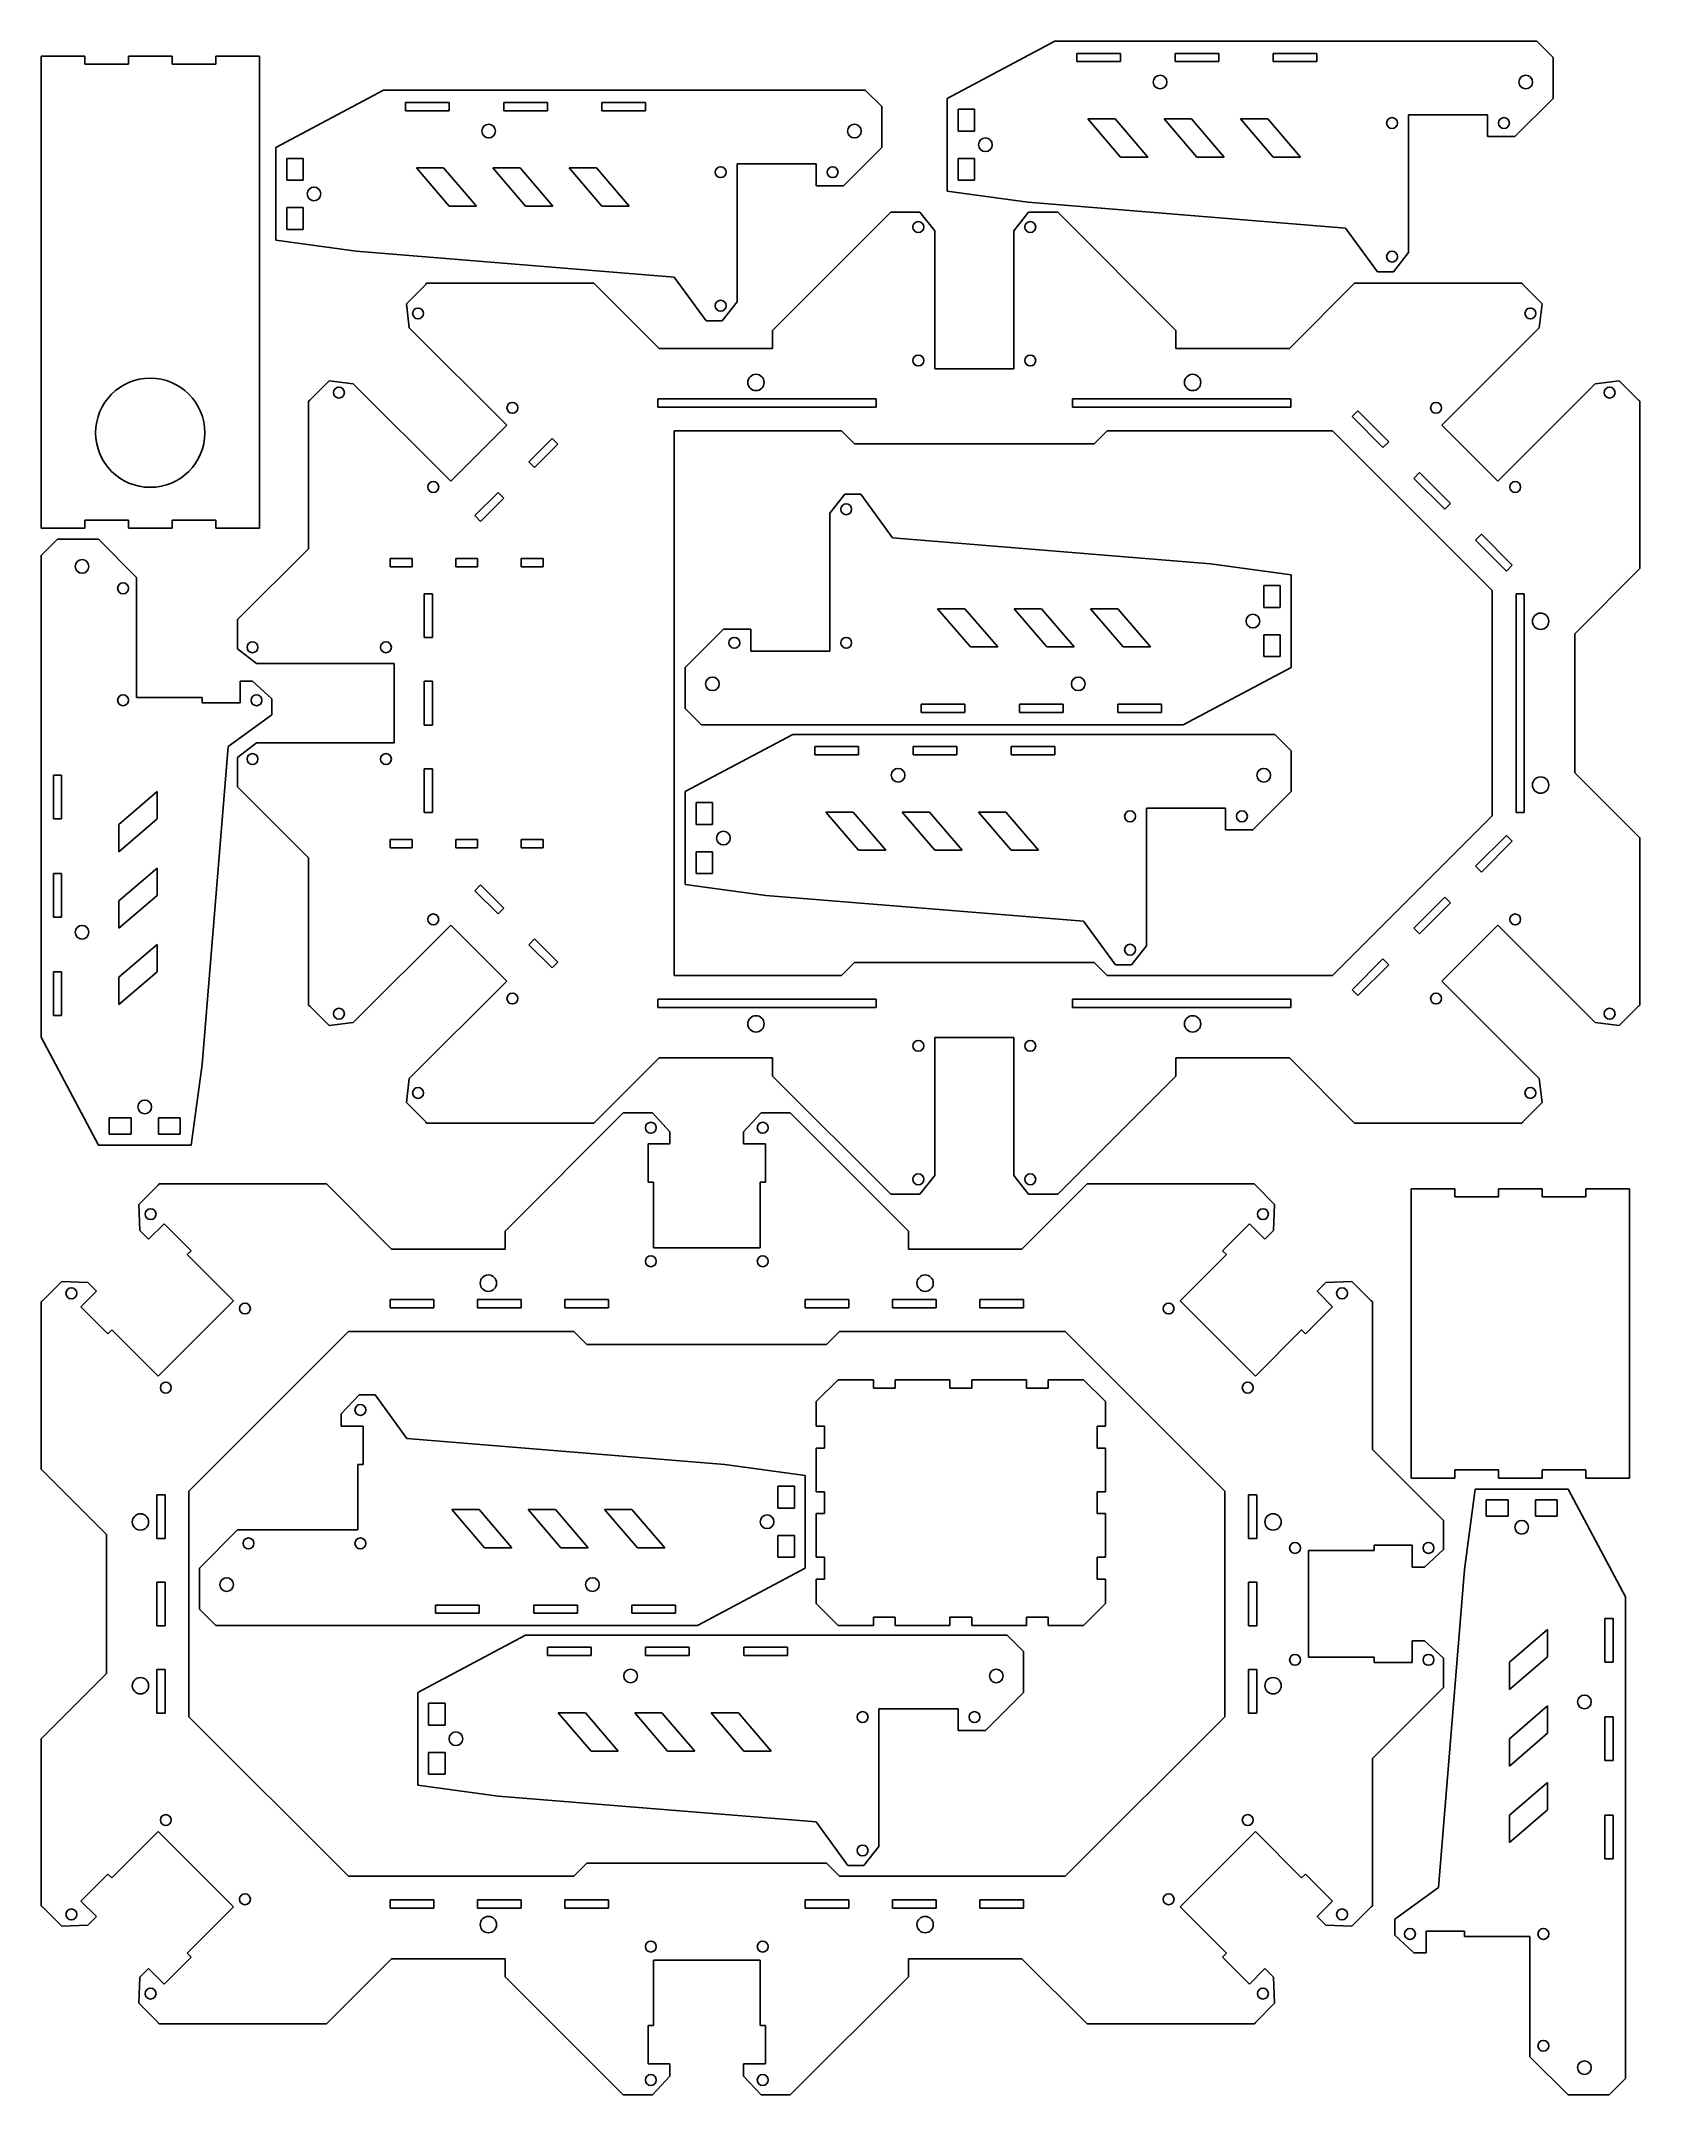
# Model space of a CAD drawing. Header units: millimetres. Extents: x 4 to 296, y 4 to 380.
import ezdxf

# ---------------------------------------------------------------- set-up
doc = ezdxf.new("R2010")
doc.units = ezdxf.units.MM
for name, color, linetype in [('chassis_back__001', 7, 'Continuous'), ('chassis_diagonal_back__001', 7, 'Continuous'), ('foot_back__001', 7, 'Continuous'), ('foot_back__003', 7, 'Continuous'), ('foot_back__004', 7, 'Continuous'), ('foot_front__001', 7, 'Continuous'), ('foot_front__002', 7, 'Continuous'), ('foot_front__003', 7, 'Continuous'), ('foot_front__004', 7, 'Continuous'), ('foot_front__005', 7, 'Continuous'), ('lidar_housing_lid__001', 7, 'Continuous'), ('torso_layer_1__001', 7, 'Continuous'), ('torso_layer_2__001', 7, 'Continuous')]:
    doc.layers.add(name, color=color, linetype=linetype)

msp = doc.modelspace()

# ---------------------------------------------------------------- linework, layer by layer
at = {"layer": 'chassis_back__001'}
for p, q in [((11.52, 377.02), (3.52, 377.02)), ((3.52, 377.02), (3.52, 290.52)), ((11.52, 375.52), (11.52, 377.02)), ((27.52, 377.02), (19.52, 377.02)), ((19.52, 377.02), (19.52, 375.52)), ((27.52, 375.52), (27.52, 377.02)), ((43.52, 377.02), (35.52, 377.02)), ((35.52, 377.02), (35.52, 375.52)), ((43.52, 290.52), (43.52, 377.02)), ((19.52, 375.52), (11.52, 375.52)), ((35.52, 375.52), (27.52, 375.52)), ((3.52, 290.52), (11.52, 290.52)), ((11.52, 290.52), (11.52, 292.02)), ((11.52, 292.02), (19.52, 292.02)), ((19.52, 292.02), (19.52, 290.52)), ((19.52, 290.52), (27.52, 290.52)), ((27.52, 290.52), (27.52, 292.02)), ((27.52, 292.02), (35.52, 292.02)), ((35.52, 292.02), (35.52, 290.52)), ((35.52, 290.52), (43.52, 290.52))]:
    msp.add_line(p, q, dxfattribs=at)
msp.add_circle((23.52, 308.02), 10, dxfattribs=at)
at = {"layer": 'chassis_diagonal_back__001'}
for p, q in [((262.52, 169.52), (254.52, 169.52)), ((254.52, 169.52), (254.52, 116.52)), ((262.52, 168.02), (262.52, 169.52)), ((278.52, 169.52), (270.52, 169.52)), ((270.52, 169.52), (270.52, 168.02)), ((278.52, 168.02), (278.52, 169.52)), ((294.52, 169.52), (286.52, 169.52)), ((286.52, 169.52), (286.52, 168.02)), ((294.52, 116.52), (294.52, 169.52)), ((270.52, 168.02), (262.52, 168.02)), ((286.52, 168.02), (278.52, 168.02)), ((262.52, 116.52), (262.52, 118.02)), ((262.52, 118.02), (270.52, 118.02)), ((270.52, 118.02), (270.52, 116.52)), ((278.52, 116.52), (278.52, 118.02)), ((278.52, 118.02), (286.52, 118.02)), ((286.52, 118.02), (286.52, 116.52)), ((254.52, 116.52), (262.52, 116.52)), ((270.52, 116.52), (278.52, 116.52)), ((286.52, 116.52), (294.52, 116.52))]:
    msp.add_line(p, q, dxfattribs=at)
at = {"layer": 'foot_back__001'}
for p, q in [((6.52, 288.52), (3.52, 285.52)), ((14.02, 288.52), (6.52, 288.52)), ((21.02, 281.52), (14.02, 288.52)), ((3.52, 285.52), (3.52, 197.27)), ((21.02, 259.52), (21.02, 281.52)), ((42.27, 262.52), (40.02, 262.52)), ((40.02, 262.52), (40.02, 258.52)), ((45.77, 259.27), (42.27, 262.52)), ((33.02, 259.52), (21.02, 259.52)), ((33.02, 258.52), (33.02, 259.52)), ((40.02, 258.52), (33.02, 258.52)), ((37.77, 250.52), (45.77, 256.34)), ((45.77, 256.34), (45.77, 259.27)), ((33.02, 192.27), (37.77, 250.52)), ((5.77, 237.27), (5.77, 245.27)), ((5.77, 245.27), (7.27, 245.27)), ((7.27, 245.27), (7.27, 237.27)), ((17.77, 236.27), (24.77, 242.27)), ((24.77, 242.27), (24.77, 237.27)), ((7.27, 237.27), (5.77, 237.27)), ((24.77, 237.27), (17.77, 231.27)), ((17.77, 231.27), (17.77, 236.27)), ((5.77, 219.27), (5.77, 227.27)), ((5.77, 227.27), (7.27, 227.27)), ((7.27, 227.27), (7.27, 219.27)), ((17.77, 222.27), (24.77, 228.27)), ((24.77, 228.27), (24.77, 223.27)), ((24.77, 223.27), (17.77, 217.27)), ((17.77, 217.27), (17.77, 222.27)), ((7.27, 219.27), (5.77, 219.27)), ((17.77, 208.27), (24.77, 214.27)), ((24.77, 214.27), (24.77, 209.27)), ((5.77, 201.27), (5.77, 209.27)), ((5.77, 209.27), (7.27, 209.27)), ((7.27, 209.27), (7.27, 201.27)), ((24.77, 209.27), (17.77, 203.27)), ((17.77, 203.27), (17.77, 208.27)), ((7.27, 201.27), (5.77, 201.27)), ((3.52, 197.27), (14.02, 177.52)), ((31.02, 177.52), (33.02, 192.27)), ((16.02, 179.52), (16.02, 182.52)), ((16.02, 182.52), (20.02, 182.52)), ((20.02, 182.52), (20.02, 179.52)), ((25.02, 179.52), (25.02, 182.52)), ((25.02, 182.52), (29.02, 182.52)), ((29.02, 182.52), (29.02, 179.52)), ((14.02, 177.52), (31.02, 177.52)), ((20.02, 179.52), (16.02, 179.52)), ((29.02, 179.52), (25.02, 179.52))]:
    msp.add_line(p, q, dxfattribs=at)
for centre, radius in [((11.02, 283.52), 1.25), ((18.54, 279.52), 1), ((18.54, 259.02), 1), ((42.99, 259.02), 1), ((11.02, 216.52), 1.25), ((22.52, 184.52), 1.25)]:
    msp.add_circle(centre, radius, dxfattribs=at)
at = {"layer": 'foot_back__003'}
for p, q in [((266.27, 114.52), (264.27, 99.77)), ((283.27, 114.52), (266.27, 114.52)), ((293.77, 94.77), (283.27, 114.52)), ((268.27, 109.52), (268.27, 112.52)), ((268.27, 112.52), (272.27, 112.52)), ((272.27, 109.52), (268.27, 109.52)), ((272.27, 112.52), (272.27, 109.52)), ((277.27, 109.52), (277.27, 112.52)), ((277.27, 112.52), (281.27, 112.52)), ((281.27, 109.52), (277.27, 109.52)), ((281.27, 112.52), (281.27, 109.52)), ((264.27, 99.77), (259.52, 41.52)), ((293.77, 6.52), (293.77, 94.77)), ((290.02, 82.77), (290.02, 90.77)), ((290.02, 90.77), (291.52, 90.77)), ((291.52, 90.77), (291.52, 82.77)), ((272.52, 82.77), (279.52, 88.77)), ((279.52, 88.77), (279.52, 83.77)), ((279.52, 83.77), (272.52, 77.77)), ((272.52, 77.77), (272.52, 82.77)), ((291.52, 82.77), (290.02, 82.77)), ((272.52, 68.77), (279.52, 74.77)), ((279.52, 74.77), (279.52, 69.77)), ((290.02, 64.77), (290.02, 72.77)), ((290.02, 72.77), (291.52, 72.77)), ((291.52, 72.77), (291.52, 64.77)), ((279.52, 69.77), (272.52, 63.77)), ((272.52, 63.77), (272.52, 68.77)), ((291.52, 64.77), (290.02, 64.77)), ((272.52, 54.77), (279.52, 60.77)), ((279.52, 60.77), (279.52, 55.77)), ((279.52, 55.77), (272.52, 49.77)), ((272.52, 49.77), (272.52, 54.77)), ((290.02, 46.77), (290.02, 54.77)), ((290.02, 54.77), (291.52, 54.77)), ((291.52, 54.77), (291.52, 46.77)), ((291.52, 46.77), (290.02, 46.77)), ((259.52, 41.52), (251.52, 35.7)), ((251.52, 35.7), (251.52, 32.77)), ((251.52, 32.77), (255.02, 29.52)), ((257.27, 29.52), (257.27, 33.52)), ((257.27, 33.52), (264.27, 33.52)), ((264.27, 33.52), (264.27, 32.52)), ((264.27, 32.52), (276.27, 32.52)), ((276.27, 32.52), (276.27, 10.52)), ((255.02, 29.52), (257.27, 29.52)), ((276.27, 10.52), (283.27, 3.52)), ((290.77, 3.52), (293.77, 6.52)), ((283.27, 3.52), (290.77, 3.52))]:
    msp.add_line(p, q, dxfattribs=at)
for centre, radius in [((274.77, 107.52), 1.25), ((286.27, 75.52), 1.25), ((254.29, 33.02), 1), ((278.75, 33.02), 1), ((278.75, 12.52), 1), ((286.27, 8.52), 1.25)]:
    msp.add_circle(centre, radius, dxfattribs=at)
at = {"layer": 'foot_back__004'}
for p, q in [((61.77, 131.77), (58.52, 128.27)), ((64.7, 131.77), (61.77, 131.77)), ((70.52, 123.77), (64.7, 131.77)), ((58.52, 128.27), (58.52, 126.02)), ((58.52, 126.02), (62.52, 126.02)), ((62.52, 126.02), (62.52, 119.02)), ((128.77, 119.02), (70.52, 123.77)), ((62.52, 119.02), (61.52, 119.02)), ((61.52, 119.02), (61.52, 107.02)), ((143.52, 117.02), (128.77, 119.02)), ((143.52, 100.02), (143.52, 117.02)), ((138.52, 111.02), (138.52, 115.02)), ((138.52, 115.02), (141.52, 115.02)), ((141.52, 115.02), (141.52, 111.02)), ((84.77, 103.77), (78.77, 110.77)), ((78.77, 110.77), (83.77, 110.77)), ((83.77, 110.77), (89.77, 103.77)), ((98.77, 103.77), (92.77, 110.77)), ((92.77, 110.77), (97.77, 110.77)), ((97.77, 110.77), (103.77, 103.77)), ((112.77, 103.77), (106.77, 110.77)), ((106.77, 110.77), (111.77, 110.77)), ((111.77, 110.77), (117.77, 103.77)), ((141.52, 111.02), (138.52, 111.02)), ((39.52, 107.02), (32.52, 100.02)), ((61.52, 107.02), (39.52, 107.02)), ((138.52, 102.02), (138.52, 106.02)), ((138.52, 106.02), (141.52, 106.02)), ((141.52, 106.02), (141.52, 102.02)), ((89.77, 103.77), (84.77, 103.77)), ((103.77, 103.77), (98.77, 103.77)), ((117.77, 103.77), (112.77, 103.77)), ((141.52, 102.02), (138.52, 102.02)), ((32.52, 100.02), (32.52, 92.52)), ((123.77, 89.52), (143.52, 100.02)), ((32.52, 92.52), (35.52, 89.52)), ((75.77, 91.77), (75.77, 93.27)), ((75.77, 93.27), (83.77, 93.27)), ((83.77, 91.77), (75.77, 91.77)), ((83.77, 93.27), (83.77, 91.77)), ((93.77, 91.77), (93.77, 93.27)), ((93.77, 93.27), (101.77, 93.27)), ((101.77, 91.77), (93.77, 91.77)), ((101.77, 93.27), (101.77, 91.77)), ((111.77, 91.77), (111.77, 93.27)), ((111.77, 93.27), (119.77, 93.27)), ((119.77, 91.77), (111.77, 91.77)), ((119.77, 93.27), (119.77, 91.77)), ((35.52, 89.52), (123.77, 89.52))]:
    msp.add_line(p, q, dxfattribs=at)
for centre, radius in [((62.02, 129), 1), ((136.52, 108.52), 1.25), ((41.52, 104.55), 1), ((62.02, 104.55), 1), ((37.52, 97.02), 1.25), ((104.52, 97.02), 1.25)]:
    msp.add_circle(centre, radius, dxfattribs=at)
at = {"layer": 'foot_front__001'}
for p, q in [((66.27, 370.77), (46.52, 360.27)), ((154.52, 370.77), (66.27, 370.77)), ((157.52, 367.77), (154.52, 370.77)), ((70.27, 368.52), (78.27, 368.52)), ((70.27, 367.02), (70.27, 368.52)), ((78.27, 367.02), (70.27, 367.02)), ((78.27, 368.52), (78.27, 367.02)), ((88.27, 368.52), (96.27, 368.52)), ((88.27, 367.02), (88.27, 368.52)), ((96.27, 367.02), (88.27, 367.02)), ((96.27, 368.52), (96.27, 367.02)), ((106.27, 368.52), (114.27, 368.52)), ((106.27, 367.02), (106.27, 368.52)), ((114.27, 367.02), (106.27, 367.02)), ((114.27, 368.52), (114.27, 367.02)), ((157.52, 360.27), (157.52, 367.77)), ((46.52, 360.27), (46.52, 343.27)), ((48.52, 358.27), (51.52, 358.27)), ((48.52, 354.27), (48.52, 358.27)), ((51.52, 358.27), (51.52, 354.27)), ((150.52, 353.27), (157.52, 360.27)), ((51.52, 354.27), (48.52, 354.27)), ((72.27, 356.52), (77.27, 356.52)), ((78.27, 349.52), (72.27, 356.52)), ((77.27, 356.52), (83.27, 349.52)), ((86.27, 356.52), (91.27, 356.52)), ((92.27, 349.52), (86.27, 356.52)), ((91.27, 356.52), (97.27, 349.52)), ((100.27, 356.52), (105.27, 356.52)), ((106.27, 349.52), (100.27, 356.52)), ((105.27, 356.52), (111.27, 349.52)), ((131.02, 332.02), (131.02, 357.27)), ((131.02, 357.27), (145.52, 357.27)), ((145.52, 357.27), (145.52, 353.27)), ((145.52, 353.27), (150.52, 353.27)), ((48.52, 349.27), (51.52, 349.27)), ((48.52, 345.27), (48.52, 349.27)), ((51.52, 349.27), (51.52, 345.27)), ((83.27, 349.52), (78.27, 349.52)), ((97.27, 349.52), (92.27, 349.52)), ((111.27, 349.52), (106.27, 349.52)), ((46.52, 343.27), (61.27, 341.27)), ((51.52, 345.27), (48.52, 345.27)), ((61.27, 341.27), (119.52, 336.52)), ((119.52, 336.52), (125.34, 328.52)), ((128.27, 328.52), (131.02, 332.02)), ((125.34, 328.52), (128.27, 328.52))]:
    msp.add_line(p, q, dxfattribs=at)
for centre, radius in [((85.52, 363.27), 1.25), ((152.52, 363.27), 1.25), ((128.02, 355.75), 1), ((148.52, 355.75), 1), ((53.52, 351.77), 1.25), ((128.02, 331.29), 1)]:
    msp.add_circle(centre, radius, dxfattribs=at)
at = {"layer": 'foot_front__002'}
for p, q in [((92.27, 87.77), (72.52, 77.27)), ((180.52, 87.77), (92.27, 87.77)), ((183.52, 84.77), (180.52, 87.77)), ((96.27, 85.52), (104.27, 85.52)), ((96.27, 84.02), (96.27, 85.52)), ((104.27, 84.02), (96.27, 84.02)), ((104.27, 85.52), (104.27, 84.02)), ((114.27, 85.52), (122.27, 85.52)), ((114.27, 84.02), (114.27, 85.52)), ((122.27, 84.02), (114.27, 84.02)), ((122.27, 85.52), (122.27, 84.02)), ((132.27, 85.52), (140.27, 85.52)), ((132.27, 84.02), (132.27, 85.52)), ((140.27, 84.02), (132.27, 84.02)), ((140.27, 85.52), (140.27, 84.02)), ((183.52, 77.27), (183.52, 84.77)), ((72.52, 77.27), (72.52, 60.27)), ((74.52, 75.27), (77.52, 75.27)), ((74.52, 71.27), (74.52, 75.27)), ((77.52, 75.27), (77.52, 71.27)), ((176.52, 70.27), (183.52, 77.27)), ((98.27, 73.52), (103.27, 73.52)), ((104.27, 66.52), (98.27, 73.52)), ((103.27, 73.52), (109.27, 66.52)), ((112.27, 73.52), (117.27, 73.52)), ((118.27, 66.52), (112.27, 73.52)), ((117.27, 73.52), (123.27, 66.52)), ((126.27, 73.52), (131.27, 73.52)), ((132.27, 66.52), (126.27, 73.52)), ((131.27, 73.52), (137.27, 66.52)), ((157.02, 49.02), (157.02, 74.27)), ((157.02, 74.27), (171.52, 74.27)), ((171.52, 74.27), (171.52, 70.27)), ((77.52, 71.27), (74.52, 71.27)), ((171.52, 70.27), (176.52, 70.27)), ((74.52, 66.27), (77.52, 66.27)), ((74.52, 62.27), (74.52, 66.27)), ((77.52, 66.27), (77.52, 62.27)), ((109.27, 66.52), (104.27, 66.52)), ((123.27, 66.52), (118.27, 66.52)), ((137.27, 66.52), (132.27, 66.52)), ((72.52, 60.27), (87.27, 58.27)), ((77.52, 62.27), (74.52, 62.27)), ((87.27, 58.27), (145.52, 53.52)), ((145.52, 53.52), (151.34, 45.52)), ((154.27, 45.52), (157.02, 49.02)), ((151.34, 45.52), (154.27, 45.52))]:
    msp.add_line(p, q, dxfattribs=at)
for centre, radius in [((111.52, 80.27), 1.25), ((178.52, 80.27), 1.25), ((154.02, 72.74), 1), ((174.52, 72.74), 1), ((79.52, 68.77), 1.25), ((154.02, 48.3), 1)]:
    msp.add_circle(centre, radius, dxfattribs=at)
at = {"layer": 'foot_front__003'}
for p, q in [((189.27, 379.77), (169.52, 369.27)), ((277.52, 379.77), (189.27, 379.77)), ((193.27, 377.52), (201.27, 377.52)), ((193.27, 376.02), (193.27, 377.52)), ((201.27, 377.52), (201.27, 376.02)), ((211.27, 377.52), (219.27, 377.52)), ((211.27, 376.02), (211.27, 377.52)), ((219.27, 377.52), (219.27, 376.02)), ((229.27, 377.52), (237.27, 377.52)), ((229.27, 376.02), (229.27, 377.52)), ((237.27, 377.52), (237.27, 376.02)), ((280.52, 376.77), (277.52, 379.77)), ((280.52, 369.27), (280.52, 376.77)), ((201.27, 376.02), (193.27, 376.02)), ((219.27, 376.02), (211.27, 376.02)), ((237.27, 376.02), (229.27, 376.02)), ((169.52, 369.27), (169.52, 352.27)), ((273.52, 362.27), (280.52, 369.27)), ((171.52, 367.27), (174.52, 367.27)), ((171.52, 363.27), (171.52, 367.27)), ((174.52, 367.27), (174.52, 363.27)), ((195.27, 365.52), (200.27, 365.52)), ((201.27, 358.52), (195.27, 365.52)), ((200.27, 365.52), (206.27, 358.52)), ((209.27, 365.52), (214.27, 365.52)), ((215.27, 358.52), (209.27, 365.52)), ((214.27, 365.52), (220.27, 358.52)), ((223.27, 365.52), (228.27, 365.52)), ((229.27, 358.52), (223.27, 365.52)), ((228.27, 365.52), (234.27, 358.52)), ((254.02, 341.02), (254.02, 366.27)), ((254.02, 366.27), (268.52, 366.27)), ((268.52, 366.27), (268.52, 362.27)), ((174.52, 363.27), (171.52, 363.27)), ((268.52, 362.27), (273.52, 362.27)), ((171.52, 358.27), (174.52, 358.27)), ((171.52, 354.27), (171.52, 358.27)), ((174.52, 358.27), (174.52, 354.27)), ((206.27, 358.52), (201.27, 358.52)), ((220.27, 358.52), (215.27, 358.52)), ((234.27, 358.52), (229.27, 358.52)), ((174.52, 354.27), (171.52, 354.27)), ((169.52, 352.27), (184.27, 350.27)), ((184.27, 350.27), (242.52, 345.52)), ((242.52, 345.52), (248.34, 337.52)), ((251.27, 337.52), (254.02, 341.02)), ((248.34, 337.52), (251.27, 337.52))]:
    msp.add_line(p, q, dxfattribs=at)
for centre, radius in [((208.52, 372.27), 1.25), ((275.52, 372.27), 1.25), ((251.02, 364.75), 1), ((271.52, 364.75), 1), ((176.52, 360.77), 1.25), ((251.02, 340.29), 1)]:
    msp.add_circle(centre, radius, dxfattribs=at)
at = {"layer": 'foot_front__004'}
for p, q in [((150.77, 296.77), (148.02, 293.27)), ((153.7, 296.77), (150.77, 296.77)), ((159.52, 288.77), (153.7, 296.77)), ((148.02, 293.27), (148.02, 268.02)), ((217.77, 284.02), (159.52, 288.77)), ((232.52, 282.02), (217.77, 284.02)), ((227.52, 276.02), (227.52, 280.02)), ((227.52, 280.02), (230.52, 280.02)), ((230.52, 280.02), (230.52, 276.02)), ((232.52, 265.02), (232.52, 282.02)), ((173.77, 268.77), (167.77, 275.77)), ((167.77, 275.77), (172.77, 275.77)), ((172.77, 275.77), (178.77, 268.77)), ((187.77, 268.77), (181.77, 275.77)), ((181.77, 275.77), (186.77, 275.77)), ((186.77, 275.77), (192.77, 268.77)), ((201.77, 268.77), (195.77, 275.77)), ((195.77, 275.77), (200.77, 275.77)), ((200.77, 275.77), (206.77, 268.77)), ((230.52, 276.02), (227.52, 276.02)), ((128.52, 272.02), (121.52, 265.02)), ((133.52, 272.02), (128.52, 272.02)), ((133.52, 268.02), (133.52, 272.02)), ((227.52, 267.02), (227.52, 271.02)), ((227.52, 271.02), (230.52, 271.02)), ((230.52, 271.02), (230.52, 267.02)), ((148.02, 268.02), (133.52, 268.02)), ((178.77, 268.77), (173.77, 268.77)), ((192.77, 268.77), (187.77, 268.77)), ((206.77, 268.77), (201.77, 268.77)), ((121.52, 265.02), (121.52, 257.52)), ((212.77, 254.52), (232.52, 265.02)), ((230.52, 267.02), (227.52, 267.02)), ((121.52, 257.52), (124.52, 254.52)), ((164.77, 256.77), (164.77, 258.27)), ((164.77, 258.27), (172.77, 258.27)), ((172.77, 256.77), (164.77, 256.77)), ((172.77, 258.27), (172.77, 256.77)), ((182.77, 256.77), (182.77, 258.27)), ((182.77, 258.27), (190.77, 258.27)), ((190.77, 256.77), (182.77, 256.77)), ((190.77, 258.27), (190.77, 256.77)), ((200.77, 256.77), (200.77, 258.27)), ((200.77, 258.27), (208.77, 258.27)), ((208.77, 256.77), (200.77, 256.77)), ((208.77, 258.27), (208.77, 256.77)), ((124.52, 254.52), (212.77, 254.52))]:
    msp.add_line(p, q, dxfattribs=at)
for centre, radius in [((151.02, 294), 1), ((225.52, 273.52), 1.25), ((130.52, 269.54), 1), ((151.02, 269.54), 1), ((126.52, 262.02), 1.25), ((193.52, 262.02), 1.25)]:
    msp.add_circle(centre, radius, dxfattribs=at)
at = {"layer": 'foot_front__005'}
for p, q in [((141.27, 252.77), (121.52, 242.27)), ((229.52, 252.77), (141.27, 252.77)), ((232.52, 249.77), (229.52, 252.77)), ((145.27, 250.52), (153.27, 250.52)), ((145.27, 249.02), (145.27, 250.52)), ((153.27, 249.02), (145.27, 249.02)), ((153.27, 250.52), (153.27, 249.02)), ((163.27, 250.52), (171.27, 250.52)), ((163.27, 249.02), (163.27, 250.52)), ((171.27, 249.02), (163.27, 249.02)), ((171.27, 250.52), (171.27, 249.02)), ((181.27, 250.52), (189.27, 250.52)), ((181.27, 249.02), (181.27, 250.52)), ((189.27, 249.02), (181.27, 249.02)), ((189.27, 250.52), (189.27, 249.02)), ((232.52, 242.27), (232.52, 249.77)), ((121.52, 242.27), (121.52, 225.27)), ((225.52, 235.27), (232.52, 242.27)), ((123.52, 240.27), (126.52, 240.27)), ((123.52, 236.27), (123.52, 240.27)), ((126.52, 240.27), (126.52, 236.27)), ((147.27, 238.52), (152.27, 238.52)), ((153.27, 231.52), (147.27, 238.52)), ((152.27, 238.52), (158.27, 231.52)), ((161.27, 238.52), (166.27, 238.52)), ((167.27, 231.52), (161.27, 238.52)), ((166.27, 238.52), (172.27, 231.52)), ((175.27, 238.52), (180.27, 238.52)), ((181.27, 231.52), (175.27, 238.52)), ((180.27, 238.52), (186.27, 231.52)), ((206.02, 214.02), (206.02, 239.27)), ((206.02, 239.27), (220.52, 239.27)), ((220.52, 239.27), (220.52, 235.27)), ((126.52, 236.27), (123.52, 236.27)), ((220.52, 235.27), (225.52, 235.27)), ((123.52, 231.27), (126.52, 231.27)), ((123.52, 227.27), (123.52, 231.27)), ((126.52, 231.27), (126.52, 227.27)), ((158.27, 231.52), (153.27, 231.52)), ((172.27, 231.52), (167.27, 231.52)), ((186.27, 231.52), (181.27, 231.52)), ((126.52, 227.27), (123.52, 227.27)), ((121.52, 225.27), (136.27, 223.27)), ((136.27, 223.27), (194.52, 218.52)), ((194.52, 218.52), (200.34, 210.52)), ((203.27, 210.52), (206.02, 214.02)), ((200.34, 210.52), (203.27, 210.52))]:
    msp.add_line(p, q, dxfattribs=at)
for centre, radius in [((160.52, 245.27), 1.25), ((227.52, 245.27), 1.25), ((203.02, 237.75), 1), ((223.52, 237.75), 1), ((128.52, 233.77), 1.25), ((203.02, 213.3), 1)]:
    msp.add_circle(centre, radius, dxfattribs=at)
at = {"layer": 'lidar_housing_lid__001'}
for p, q in [((149.52, 134.52), (145.52, 130.52)), ((156.02, 134.52), (149.52, 134.52)), ((156.02, 133.02), (156.02, 134.52)), ((160.02, 133.02), (156.02, 133.02)), ((170.02, 134.52), (160.02, 134.52)), ((160.02, 134.52), (160.02, 133.02)), ((170.02, 133.02), (170.02, 134.52)), ((174.02, 133.02), (170.02, 133.02)), ((184.02, 134.52), (174.02, 134.52)), ((174.02, 134.52), (174.02, 133.02)), ((184.02, 133.02), (184.02, 134.52)), ((188.02, 133.02), (184.02, 133.02)), ((194.52, 134.52), (188.02, 134.52)), ((188.02, 134.52), (188.02, 133.02)), ((198.52, 130.52), (194.52, 134.52)), ((145.52, 130.52), (145.52, 126.02)), ((198.52, 126.02), (198.52, 130.52)), ((145.52, 126.02), (147.02, 126.02)), ((147.02, 126.02), (147.02, 122.02)), ((197.02, 122.02), (197.02, 126.02)), ((197.02, 126.02), (198.52, 126.02)), ((147.02, 122.02), (145.52, 122.02)), ((145.52, 122.02), (145.52, 114.02)), ((198.52, 122.02), (197.02, 122.02)), ((198.52, 114.02), (198.52, 122.02)), ((145.52, 114.02), (147.02, 114.02)), ((147.02, 114.02), (147.02, 110.02)), ((197.02, 110.02), (197.02, 114.02)), ((197.02, 114.02), (198.52, 114.02)), ((147.02, 110.02), (145.52, 110.02)), ((145.52, 110.02), (145.52, 102.02)), ((198.52, 110.02), (197.02, 110.02)), ((198.52, 102.02), (198.52, 110.02)), ((145.52, 102.02), (147.02, 102.02)), ((147.02, 102.02), (147.02, 98.02)), ((197.02, 98.02), (197.02, 102.02)), ((197.02, 102.02), (198.52, 102.02)), ((147.02, 98.02), (145.52, 98.02)), ((145.52, 98.02), (145.52, 93.52)), ((198.52, 98.02), (197.02, 98.02)), ((198.52, 93.52), (198.52, 98.02)), ((145.52, 93.52), (149.52, 89.52)), ((156.02, 89.52), (156.02, 91.02)), ((156.02, 91.02), (160.02, 91.02)), ((160.02, 91.02), (160.02, 89.52)), ((170.02, 89.52), (170.02, 91.02)), ((170.02, 91.02), (174.02, 91.02)), ((174.02, 91.02), (174.02, 89.52)), ((184.02, 89.52), (184.02, 91.02)), ((184.02, 91.02), (188.02, 91.02)), ((188.02, 91.02), (188.02, 89.52)), ((194.52, 89.52), (198.52, 93.52)), ((149.52, 89.52), (156.02, 89.52)), ((160.02, 89.52), (170.02, 89.52)), ((174.02, 89.52), (184.02, 89.52)), ((188.02, 89.52), (194.52, 89.52))]:
    msp.add_line(p, q, dxfattribs=at)
at = {"layer": 'torso_layer_1__001'}
for p, q in [((110.17, 183.43), (88.52, 161.78)), ((115.52, 183.43), (110.17, 183.43)), ((118.73, 179.98), (115.52, 183.43)), ((135.43, 183.43), (132.23, 179.98)), ((140.78, 183.43), (135.43, 183.43)), ((162.43, 161.78), (140.78, 183.43)), ((114.73, 170.73), (114.73, 177.73)), ((114.73, 177.73), (118.73, 177.73)), ((118.73, 177.73), (118.73, 179.98)), ((132.23, 179.98), (132.23, 177.73)), ((132.23, 177.73), (136.23, 177.73)), ((136.23, 177.73), (136.23, 170.73)), ((24.98, 170.19), (21.44, 166.65)), ((25.17, 170.43), (24.95, 170.21)), ((24.95, 170.21), (24.98, 170.19)), ((55.78, 170.43), (25.17, 170.43)), ((67.74, 158.48), (55.78, 170.43)), ((115.73, 170.73), (114.73, 170.73)), ((115.73, 158.73), (115.73, 170.73)), ((136.23, 170.73), (135.23, 170.73)), ((135.23, 170.73), (135.23, 158.73)), ((195.17, 170.43), (183.21, 158.48)), ((225.78, 170.43), (195.17, 170.43)), ((226, 170.21), (225.78, 170.43)), ((225.98, 170.19), (226, 170.21)), ((229.51, 166.65), (225.98, 170.19)), ((21.44, 166.65), (21.62, 161.88)), ((229.33, 161.88), (229.51, 166.65)), ((21.62, 161.88), (23.21, 160.29)), ((23.21, 160.29), (26.04, 163.12)), ((26.04, 163.12), (30.99, 158.17)), ((219.96, 158.17), (224.91, 163.12)), ((224.91, 163.12), (227.74, 160.29)), ((227.74, 160.29), (229.33, 161.88)), ((30.99, 158.17), (30.28, 157.46)), ((88.52, 158.48), (67.74, 158.48)), ((88.52, 161.78), (88.52, 158.48)), ((135.23, 158.73), (115.73, 158.73)), ((162.43, 158.48), (162.43, 161.78)), ((183.21, 158.48), (162.43, 158.48)), ((220.67, 157.46), (219.96, 158.17)), ((30.28, 157.46), (38.76, 148.98)), ((212.19, 148.98), (220.67, 157.46)), ((7.3, 152.51), (3.76, 148.98)), ((12.07, 152.33), (7.3, 152.51)), ((10.83, 147.91), (13.66, 150.74)), ((13.66, 150.74), (12.07, 152.33)), ((238.88, 152.33), (237.29, 150.74)), ((237.29, 150.74), (240.12, 147.91)), ((243.65, 152.51), (238.88, 152.33)), ((247.19, 148.98), (243.65, 152.51)), ((3.74, 149), (3.52, 148.78)), ((3.52, 148.78), (3.52, 118.17)), ((3.76, 148.98), (3.74, 149)), ((15.78, 142.96), (10.83, 147.91)), ((38.76, 148.98), (24.98, 135.19)), ((67.48, 147.73), (67.48, 149.23)), ((67.48, 149.23), (75.48, 149.23)), ((75.48, 147.73), (67.48, 147.73)), ((75.48, 149.23), (75.48, 147.73)), ((83.48, 147.73), (83.48, 149.23)), ((83.48, 149.23), (91.48, 149.23)), ((91.48, 147.73), (83.48, 147.73)), ((91.48, 149.23), (91.48, 147.73)), ((99.48, 147.73), (99.48, 149.23)), ((99.48, 149.23), (107.48, 149.23)), ((107.48, 147.73), (99.48, 147.73)), ((107.48, 149.23), (107.48, 147.73)), ((143.48, 147.73), (143.48, 149.23)), ((143.48, 149.23), (151.48, 149.23)), ((151.48, 147.73), (143.48, 147.73)), ((151.48, 149.23), (151.48, 147.73)), ((159.48, 147.73), (159.48, 149.23)), ((159.48, 149.23), (167.48, 149.23)), ((167.48, 147.73), (159.48, 147.73)), ((167.48, 149.23), (167.48, 147.73)), ((175.48, 147.73), (175.48, 149.23)), ((175.48, 149.23), (183.48, 149.23)), ((183.48, 147.73), (175.48, 147.73)), ((183.48, 149.23), (183.48, 147.73)), ((225.98, 135.19), (212.19, 148.98)), ((240.12, 147.91), (235.17, 142.96)), ((247.21, 149), (247.19, 148.98)), ((247.43, 148.78), (247.21, 149)), ((247.43, 121.78), (247.43, 148.78)), ((16.49, 143.67), (15.78, 142.96)), ((24.98, 135.19), (16.49, 143.67)), ((30.59, 114.14), (59.81, 143.36)), ((59.81, 143.36), (101.14, 143.36)), ((101.14, 143.36), (103.53, 140.98)), ((147.42, 140.98), (149.81, 143.36)), ((149.81, 143.36), (191.14, 143.36)), ((191.14, 143.36), (220.36, 114.14)), ((234.46, 143.67), (225.98, 135.19)), ((235.17, 142.96), (234.46, 143.67)), ((103.53, 140.98), (147.42, 140.98)), ((260.43, 108.78), (247.43, 121.78)), ((3.52, 118.17), (15.48, 106.21)), ((24.73, 105.48), (24.73, 113.48)), ((24.73, 113.48), (26.23, 113.48)), ((26.23, 113.48), (26.23, 105.48)), ((30.59, 72.81), (30.59, 114.14)), ((220.36, 114.14), (220.36, 72.81)), ((224.73, 105.48), (224.73, 113.48)), ((224.73, 113.48), (226.23, 113.48)), ((226.23, 113.48), (226.23, 105.48)), ((15.48, 106.21), (15.48, 80.74)), ((26.23, 105.48), (24.73, 105.48)), ((226.23, 105.48), (224.73, 105.48)), ((260.43, 103.43), (260.43, 108.78)), ((235.73, 83.73), (235.73, 103.23)), ((235.73, 103.23), (247.73, 103.23)), ((247.73, 103.23), (247.73, 104.23)), ((247.73, 104.23), (254.73, 104.23)), ((254.73, 104.23), (254.73, 100.23)), ((256.98, 100.23), (260.43, 103.43)), ((254.73, 100.23), (256.98, 100.23)), ((24.73, 89.48), (24.73, 97.48)), ((24.73, 97.48), (26.23, 97.48)), ((26.23, 97.48), (26.23, 89.48)), ((224.73, 89.48), (224.73, 97.48)), ((224.73, 97.48), (226.23, 97.48)), ((226.23, 97.48), (226.23, 89.48)), ((26.23, 89.48), (24.73, 89.48)), ((226.23, 89.48), (224.73, 89.48)), ((256.98, 86.73), (254.73, 86.73)), ((254.73, 86.73), (254.73, 82.73)), ((260.43, 83.52), (256.98, 86.73)), ((247.73, 83.73), (235.73, 83.73)), ((247.73, 82.73), (247.73, 83.73)), ((260.43, 78.17), (260.43, 83.52)), ((15.48, 80.74), (3.52, 68.78)), ((24.73, 73.48), (24.73, 81.48)), ((24.73, 81.48), (26.23, 81.48)), ((26.23, 81.48), (26.23, 73.48)), ((224.73, 73.48), (224.73, 81.48)), ((224.73, 81.48), (226.23, 81.48)), ((226.23, 81.48), (226.23, 73.48)), ((254.73, 82.73), (247.73, 82.73)), ((247.43, 65.17), (260.43, 78.17)), ((26.23, 73.48), (24.73, 73.48)), ((59.81, 43.59), (30.59, 72.81)), ((220.36, 72.81), (191.14, 43.59)), ((226.23, 73.48), (224.73, 73.48)), ((3.52, 68.78), (3.52, 38.17)), ((247.43, 38.17), (247.43, 65.17)), ((16.49, 43.28), (24.98, 51.76)), ((24.98, 51.76), (38.76, 37.98)), ((212.19, 37.98), (225.98, 51.76)), ((225.98, 51.76), (234.46, 43.28)), ((103.53, 45.98), (101.14, 43.59)), ((147.42, 45.98), (103.53, 45.98)), ((149.81, 43.59), (147.42, 45.98)), ((10.83, 39.04), (15.78, 43.99)), ((15.78, 43.99), (16.49, 43.28)), ((101.14, 43.59), (59.81, 43.59)), ((191.14, 43.59), (149.81, 43.59)), ((234.46, 43.28), (235.17, 43.99)), ((235.17, 43.99), (240.12, 39.04)), ((3.52, 38.17), (3.74, 37.95)), ((3.74, 37.95), (3.76, 37.98)), ((3.76, 37.98), (7.3, 34.44)), ((13.66, 36.21), (10.83, 39.04)), ((38.76, 37.98), (30.28, 29.49)), ((67.48, 37.73), (67.48, 39.23)), ((67.48, 39.23), (75.48, 39.23)), ((75.48, 37.73), (67.48, 37.73)), ((75.48, 39.23), (75.48, 37.73)), ((83.48, 37.73), (83.48, 39.23)), ((83.48, 39.23), (91.48, 39.23)), ((91.48, 37.73), (83.48, 37.73)), ((91.48, 39.23), (91.48, 37.73)), ((99.48, 37.73), (99.48, 39.23)), ((99.48, 39.23), (107.48, 39.23)), ((107.48, 37.73), (99.48, 37.73)), ((107.48, 39.23), (107.48, 37.73)), ((143.48, 37.73), (143.48, 39.23)), ((143.48, 39.23), (151.48, 39.23)), ((151.48, 37.73), (143.48, 37.73)), ((151.48, 39.23), (151.48, 37.73)), ((159.48, 37.73), (159.48, 39.23)), ((159.48, 39.23), (167.48, 39.23)), ((167.48, 37.73), (159.48, 37.73)), ((167.48, 39.23), (167.48, 37.73)), ((175.48, 37.73), (175.48, 39.23)), ((175.48, 39.23), (183.48, 39.23)), ((183.48, 37.73), (175.48, 37.73)), ((183.48, 39.23), (183.48, 37.73)), ((220.67, 29.49), (212.19, 37.98)), ((240.12, 39.04), (237.29, 36.21)), ((243.65, 34.44), (247.19, 37.98)), ((247.19, 37.98), (247.21, 37.95)), ((247.21, 37.95), (247.43, 38.17)), ((7.3, 34.44), (12.07, 34.62)), ((12.07, 34.62), (13.66, 36.21)), ((237.29, 36.21), (238.88, 34.62)), ((238.88, 34.62), (243.65, 34.44)), ((23.21, 26.66), (21.62, 25.07)), ((26.04, 23.83), (23.21, 26.66)), ((30.99, 28.78), (26.04, 23.83)), ((30.28, 29.49), (30.99, 28.78)), ((55.78, 16.52), (67.74, 28.48)), ((67.74, 28.48), (88.52, 28.48)), ((88.52, 28.48), (88.52, 25.17)), ((115.73, 16.23), (115.73, 28.23)), ((115.73, 28.23), (135.23, 28.23)), ((135.23, 28.23), (135.23, 16.23)), ((162.43, 25.17), (162.43, 28.48)), ((162.43, 28.48), (183.21, 28.48)), ((183.21, 28.48), (195.17, 16.52)), ((219.96, 28.78), (220.67, 29.49)), ((224.91, 23.83), (219.96, 28.78)), ((227.74, 26.66), (224.91, 23.83)), ((229.33, 25.07), (227.74, 26.66)), ((21.62, 25.07), (21.44, 20.3)), ((88.52, 25.17), (110.17, 3.52)), ((140.78, 3.52), (162.43, 25.17)), ((229.51, 20.3), (229.33, 25.07)), ((21.44, 20.3), (24.98, 16.76)), ((225.98, 16.76), (229.51, 20.3)), ((24.98, 16.76), (24.95, 16.74)), ((24.95, 16.74), (25.17, 16.52)), ((25.17, 16.52), (55.78, 16.52)), ((114.73, 9.23), (114.73, 16.23)), ((114.73, 16.23), (115.73, 16.23)), ((135.23, 16.23), (136.23, 16.23)), ((136.23, 16.23), (136.23, 9.23)), ((195.17, 16.52), (225.78, 16.52)), ((225.78, 16.52), (226, 16.74)), ((226, 16.74), (225.98, 16.76)), ((118.73, 9.23), (114.73, 9.23)), ((118.73, 6.98), (118.73, 9.23)), ((136.23, 9.23), (132.23, 9.23)), ((132.23, 9.23), (132.23, 6.98)), ((115.52, 3.52), (118.73, 6.98)), ((132.23, 6.98), (135.43, 3.52)), ((110.17, 3.52), (115.52, 3.52)), ((135.43, 3.52), (140.78, 3.52))]:
    msp.add_line(p, q, dxfattribs=at)
for centre, radius in [((115.23, 180.7), 1), ((135.73, 180.7), 1), ((23.58, 164.87), 1), ((227.37, 164.87), 1), ((115.23, 156.25), 1), ((135.73, 156.25), 1), ((9.08, 150.37), 1), ((85.48, 152.23), 1.5), ((165.48, 152.23), 1.5), ((241.87, 150.37), 1), ((40.87, 147.58), 1), ((210.08, 147.58), 1), ((26.37, 133.08), 1), ((224.58, 133.08), 1), ((21.73, 108.48), 1.5), ((229.23, 108.48), 1.5), ((233.25, 103.73), 1), ((257.7, 103.73), 1), ((233.25, 83.23), 1), ((257.7, 83.23), 1), ((21.73, 78.48), 1.5), ((229.23, 78.48), 1.5), ((26.37, 53.87), 1), ((224.58, 53.87), 1), ((40.87, 39.37), 1), ((210.08, 39.37), 1), ((9.08, 36.58), 1), ((85.48, 34.73), 1.5), ((165.48, 34.73), 1.5), ((241.87, 36.58), 1), ((115.23, 30.7), 1), ((135.73, 30.7), 1), ((23.58, 22.08), 1), ((227.37, 22.08), 1), ((115.23, 6.25), 1), ((135.73, 6.25), 1)]:
    msp.add_circle(centre, radius, dxfattribs=at)
at = {"layer": 'torso_layer_2__001'}
for p, q in [((159.17, 348.43), (137.52, 326.78)), ((164.51, 348.43), (159.17, 348.43)), ((167.23, 344.98), (164.51, 348.43)), ((184.44, 348.43), (181.73, 344.98)), ((189.78, 348.43), (184.44, 348.43)), ((211.43, 326.78), (189.78, 348.43)), ((167.23, 319.73), (167.23, 344.98)), ((181.73, 344.98), (181.73, 319.73)), ((73.98, 335.19), (70.44, 331.65)), ((74.17, 335.43), (73.95, 335.21)), ((73.95, 335.21), (73.98, 335.19)), ((104.78, 335.43), (74.17, 335.43)), ((116.74, 323.48), (104.78, 335.43)), ((244.17, 335.43), (232.21, 323.48)), ((274.78, 335.43), (244.17, 335.43)), ((275, 335.21), (274.78, 335.43)), ((274.98, 335.19), (275, 335.21)), ((278.51, 331.65), (274.98, 335.19)), ((70.44, 331.65), (70.97, 327.23)), ((277.98, 327.23), (278.51, 331.65)), ((70.97, 327.23), (88.82, 309.38)), ((137.52, 326.78), (137.52, 323.48)), ((211.43, 323.48), (211.43, 326.78)), ((260.13, 309.38), (277.98, 327.23)), ((137.52, 323.48), (116.74, 323.48)), ((232.21, 323.48), (211.43, 323.48)), ((56.3, 317.51), (52.76, 313.98)), ((60.72, 316.98), (56.3, 317.51)), ((78.57, 299.13), (60.72, 316.98)), ((181.73, 319.73), (167.23, 319.73)), ((288.23, 316.98), (270.38, 299.13)), ((292.65, 317.51), (288.23, 316.98)), ((296.19, 313.98), (292.65, 317.51)), ((52.74, 314), (52.52, 313.78)), ((52.52, 313.78), (52.52, 286.78)), ((52.76, 313.98), (52.74, 314)), ((116.48, 314.23), (156.48, 314.23)), ((116.48, 312.73), (116.48, 314.23)), ((156.48, 312.73), (116.48, 312.73)), ((156.48, 314.23), (156.48, 312.73)), ((192.48, 314.23), (232.48, 314.23)), ((192.48, 312.73), (192.48, 314.23)), ((232.48, 312.73), (192.48, 312.73)), ((232.48, 314.23), (232.48, 312.73)), ((296.21, 314), (296.19, 313.98)), ((296.43, 313.78), (296.21, 314)), ((296.43, 283.17), (296.43, 313.78)), ((88.82, 309.38), (78.57, 299.13)), ((243.69, 310.98), (244.75, 312.04)), ((249.35, 305.32), (243.69, 310.98)), ((244.75, 312.04), (250.41, 306.38)), ((270.38, 299.13), (260.13, 309.38)), ((92.88, 302.72), (97.13, 306.97)), ((98.19, 305.91), (93.94, 301.66)), ((97.13, 306.97), (98.19, 305.91)), ((119.48, 208.59), (119.48, 308.36)), ((119.48, 308.36), (150.14, 308.36)), ((150.14, 308.36), (152.53, 305.98)), ((152.53, 305.98), (196.42, 305.98)), ((196.42, 305.98), (198.81, 308.36)), ((198.81, 308.36), (240.14, 308.36)), ((240.14, 308.36), (269.36, 279.14)), ((250.41, 306.38), (249.35, 305.32)), ((93.94, 301.66), (92.88, 302.72)), ((255.01, 299.66), (256.07, 300.72)), ((260.66, 294.01), (255.01, 299.66)), ((256.07, 300.72), (261.72, 295.07)), ((82.98, 292.83), (87.23, 297.07)), ((88.29, 296.01), (84.04, 291.76)), ((87.23, 297.07), (88.29, 296.01)), ((261.72, 295.07), (260.66, 294.01)), ((84.04, 291.76), (82.98, 292.83)), ((52.52, 286.78), (39.52, 273.78)), ((266.32, 288.35), (267.38, 289.41)), ((271.98, 282.69), (266.32, 288.35)), ((267.38, 289.41), (273.04, 283.75)), ((67.48, 284.98), (71.48, 284.98)), ((67.48, 283.48), (67.48, 284.98)), ((71.48, 283.48), (67.48, 283.48)), ((71.48, 284.98), (71.48, 283.48)), ((79.48, 284.98), (83.48, 284.98)), ((79.48, 283.48), (79.48, 284.98)), ((83.48, 283.48), (79.48, 283.48)), ((83.48, 284.98), (83.48, 283.48)), ((91.48, 284.98), (95.48, 284.98)), ((91.48, 283.48), (91.48, 284.98)), ((95.48, 283.48), (91.48, 283.48)), ((95.48, 284.98), (95.48, 283.48)), ((273.04, 283.75), (271.98, 282.69)), ((284.48, 271.21), (296.43, 283.17)), ((73.73, 270.48), (73.73, 278.48)), ((73.73, 278.48), (75.23, 278.48)), ((75.23, 278.48), (75.23, 270.48)), ((269.36, 279.14), (269.36, 237.81)), ((273.73, 238.48), (273.73, 278.48)), ((273.73, 278.48), (275.23, 278.48)), ((275.23, 278.48), (275.23, 238.48)), ((39.52, 273.78), (39.52, 268.44)), ((284.48, 245.74), (284.48, 271.21)), ((39.52, 268.44), (42.98, 265.73)), ((75.23, 270.48), (73.73, 270.48)), ((42.98, 265.73), (68.23, 265.73)), ((68.23, 265.73), (68.23, 251.23)), ((73.73, 254.48), (73.73, 262.48)), ((73.73, 262.48), (75.23, 262.48)), ((75.23, 262.48), (75.23, 254.48)), ((75.23, 254.48), (73.73, 254.48)), ((42.98, 251.23), (39.52, 248.51)), ((39.52, 248.51), (39.52, 243.17)), ((68.23, 251.23), (42.98, 251.23)), ((73.73, 238.48), (73.73, 246.48)), ((73.73, 246.48), (75.23, 246.48)), ((75.23, 246.48), (75.23, 238.48)), ((296.43, 233.78), (284.48, 245.74)), ((39.52, 243.17), (52.52, 230.17)), ((75.23, 238.48), (73.73, 238.48)), ((269.36, 237.81), (240.14, 208.59)), ((275.23, 238.48), (273.73, 238.48)), ((67.48, 233.48), (71.48, 233.48)), ((67.48, 231.98), (67.48, 233.48)), ((71.48, 233.48), (71.48, 231.98)), ((79.48, 233.48), (83.48, 233.48)), ((79.48, 231.98), (79.48, 233.48)), ((83.48, 233.48), (83.48, 231.98)), ((91.48, 233.48), (95.48, 233.48)), ((91.48, 231.98), (91.48, 233.48)), ((95.48, 233.48), (95.48, 231.98)), ((266.32, 228.6), (271.98, 234.26)), ((271.98, 234.26), (273.04, 233.2)), ((296.43, 203.17), (296.43, 233.78)), ((52.52, 230.17), (52.52, 203.17)), ((71.48, 231.98), (67.48, 231.98)), ((83.48, 231.98), (79.48, 231.98)), ((95.48, 231.98), (91.48, 231.98)), ((273.04, 233.2), (267.38, 227.54)), ((267.38, 227.54), (266.32, 228.6)), ((82.98, 224.13), (84.04, 225.19)), ((87.23, 219.88), (82.98, 224.13)), ((84.04, 225.19), (88.29, 220.94)), ((255.01, 217.29), (260.66, 222.94)), ((260.66, 222.94), (261.72, 221.88)), ((88.29, 220.94), (87.23, 219.88)), ((261.72, 221.88), (256.07, 216.23)), ((60.72, 199.97), (78.57, 217.82)), ((78.57, 217.82), (88.82, 207.57)), ((92.88, 214.23), (93.94, 215.29)), ((93.94, 215.29), (98.19, 211.04)), ((256.07, 216.23), (255.01, 217.29)), ((260.13, 207.57), (270.38, 217.82)), ((270.38, 217.82), (288.23, 199.97)), ((97.13, 209.98), (92.88, 214.23)), ((98.19, 211.04), (97.13, 209.98)), ((152.53, 210.98), (150.14, 208.59)), ((196.42, 210.98), (152.53, 210.98)), ((198.81, 208.59), (196.42, 210.98)), ((243.69, 205.97), (249.35, 211.63)), ((249.35, 211.63), (250.41, 210.57)), ((88.82, 207.57), (70.97, 189.72)), ((150.14, 208.59), (119.48, 208.59)), ((240.14, 208.59), (198.81, 208.59)), ((250.41, 210.57), (244.75, 204.91)), ((277.98, 189.72), (260.13, 207.57)), ((116.48, 204.23), (156.48, 204.23)), ((116.48, 202.73), (116.48, 204.23)), ((156.48, 204.23), (156.48, 202.73)), ((192.48, 204.23), (232.48, 204.23)), ((192.48, 202.73), (192.48, 204.23)), ((232.48, 204.23), (232.48, 202.73)), ((244.75, 204.91), (243.69, 205.97)), ((52.52, 203.17), (52.74, 202.95)), ((52.74, 202.95), (52.76, 202.98)), ((52.76, 202.98), (56.3, 199.44)), ((56.3, 199.44), (60.72, 199.97)), ((156.48, 202.73), (116.48, 202.73)), ((232.48, 202.73), (192.48, 202.73)), ((288.23, 199.97), (292.65, 199.44)), ((292.65, 199.44), (296.19, 202.98)), ((296.19, 202.98), (296.21, 202.95)), ((296.21, 202.95), (296.43, 203.17)), ((167.23, 171.98), (167.23, 197.23)), ((167.23, 197.23), (181.73, 197.23)), ((181.73, 197.23), (181.73, 171.98)), ((104.78, 181.52), (116.74, 193.48)), ((116.74, 193.48), (137.52, 193.48)), ((137.52, 193.48), (137.52, 190.17)), ((211.43, 190.17), (211.43, 193.48)), ((211.43, 193.48), (232.21, 193.48)), ((232.21, 193.48), (244.17, 181.52)), ((70.97, 189.72), (70.44, 185.3)), ((137.52, 190.17), (159.17, 168.52)), ((189.78, 168.52), (211.43, 190.17)), ((278.51, 185.3), (277.98, 189.72)), ((70.44, 185.3), (73.98, 181.76)), ((274.98, 181.76), (278.51, 185.3)), ((73.98, 181.76), (73.95, 181.74)), ((73.95, 181.74), (74.17, 181.52)), ((74.17, 181.52), (104.78, 181.52)), ((244.17, 181.52), (274.78, 181.52)), ((274.78, 181.52), (275, 181.74)), ((275, 181.74), (274.98, 181.76)), ((164.51, 168.52), (167.23, 171.98)), ((181.73, 171.98), (184.44, 168.52)), ((159.17, 168.52), (164.51, 168.52)), ((184.44, 168.52), (189.78, 168.52))]:
    msp.add_line(p, q, dxfattribs=at)
for centre, radius in [((164.23, 345.7), 1), ((184.73, 345.7), 1), ((72.58, 329.87), 1), ((276.37, 329.87), 1), ((164.23, 321.25), 1), ((184.73, 321.25), 1), ((58.08, 315.37), 1), ((134.48, 317.23), 1.5), ((214.48, 317.23), 1.5), ((290.87, 315.37), 1), ((89.87, 312.58), 1), ((259.08, 312.58), 1), ((75.37, 298.08), 1), ((273.58, 298.08), 1), ((278.23, 273.48), 1.5), ((42.25, 268.73), 1), ((66.7, 268.73), 1), ((42.25, 248.23), 1), ((66.7, 248.23), 1), ((278.23, 243.48), 1.5), ((75.37, 218.87), 1), ((273.58, 218.87), 1), ((89.87, 204.37), 1), ((259.08, 204.37), 1), ((58.08, 201.58), 1), ((134.48, 199.73), 1.5), ((214.48, 199.73), 1.5), ((290.87, 201.58), 1), ((164.23, 195.7), 1), ((184.73, 195.7), 1), ((72.58, 187.08), 1), ((276.37, 187.08), 1), ((164.23, 171.25), 1), ((184.73, 171.25), 1)]:
    msp.add_circle(centre, radius, dxfattribs=at)

doc.saveas('drawing.dxf')
